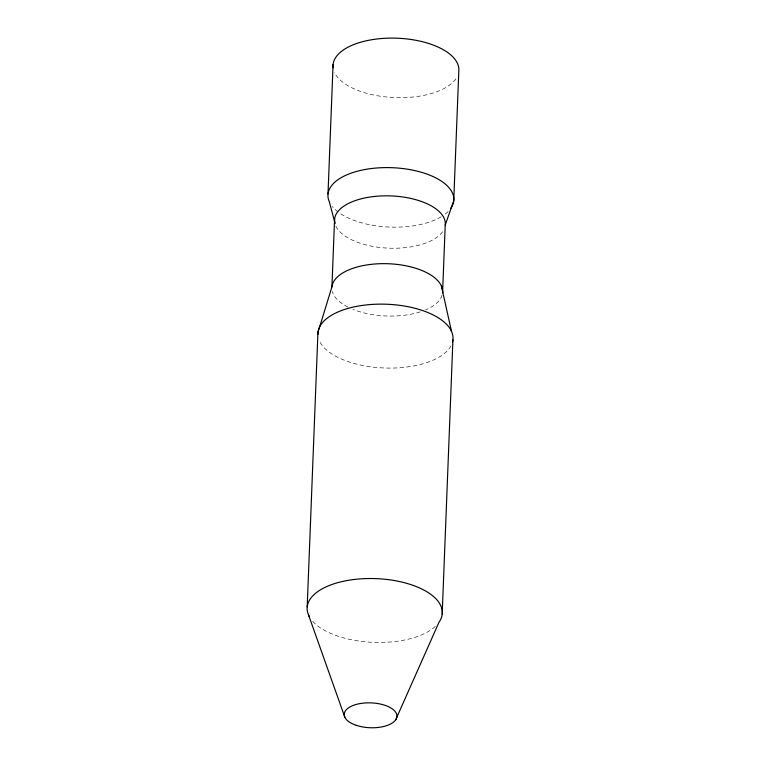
<?xml version="1.0" encoding="UTF-8"?>
<svg xmlns="http://www.w3.org/2000/svg" width="766" height="766" viewBox="0 0 766 766"><rect width="100%" height="100%" fill="white"/><g stroke="black" fill="none" stroke-linecap="round" stroke-linejoin="round"><path stroke-width="0.57" stroke-dasharray="3.83 2.87" d="M455.847 78.85A62.984 29.711 2.2 0 1 392.776 97.493A62.984 29.711 2.2 0 1 334.397 72.263M448.129 211.464A62.984 29.711 2.2 0 1 444.692 214.432M441.168 216.778A62.984 29.711 2.2 0 1 339.07 212.689M338.141 212.01A62.984 29.711 2.2 0 1 332.31 206.494M435.308 626.435A67.619 31.894 2.2 0 1 372.276 642.31A67.619 31.894 2.2 0 1 312.088 620.604M450.963 345.906A67.619 31.894 2.2 0 1 384.235 367.986A67.619 31.894 2.2 0 1 319.365 340.793M442.116 295.121A55.43 26.149 2.2 0 1 425.57 309.924M420.333 311.858A55.43 26.149 2.2 0 1 352.896 309.34M347.965 307.109A55.43 26.149 2.2 0 1 332.281 291.444M442.624 231.677A55.43 26.149 2.2 0 1 387.117 248.079A55.43 26.149 2.2 0 1 335.747 225.884"/><path stroke-width="1.15" d="M307.195 606.835L317.938 332.454L331.927 286.867L334.579 219.038M328.001 193.97L333.076 64.488M333.114 67.82A62.984 29.711 2.2 0 1 395.582 38.156A62.984 29.711 2.2 0 1 458.805 71.305L453.731 200.788L445.228 225.041L442.566 292.861A55.43 26.149 2.2 0 0 390.028 263.82A55.43 26.149 2.2 0 0 331.927 286.867M442.183 614.15L452.926 339.769M395.658 719.896L439.004 622.251A67.619 31.894 2.2 0 0 376.125 578.627A67.619 31.894 2.2 0 0 309.541 617.003M308.612 615.175L344.815 717.139M335.135 223.586L329.323 201.745A62.984 29.711 2.2 0 1 394.03 167.783A62.984 29.711 2.2 0 1 450.772 208.333M441.408 286.024L451.509 331.419M334.694 222.466A55.43 26.149 2.2 0 1 389.061 195.857A55.43 26.149 2.2 0 1 445.228 225.041M317.861 334.531A67.619 31.894 2.2 0 1 388.831 304.332A67.619 31.894 2.2 0 1 452.562 341.827M356.267 725.325A26.37 12.438 2.2 0 0 396.903 716.737A26.37 12.438 2.2 0 0 358.565 703.868A26.37 12.438 2.2 0 0 356.267 725.325"/></g></svg>
